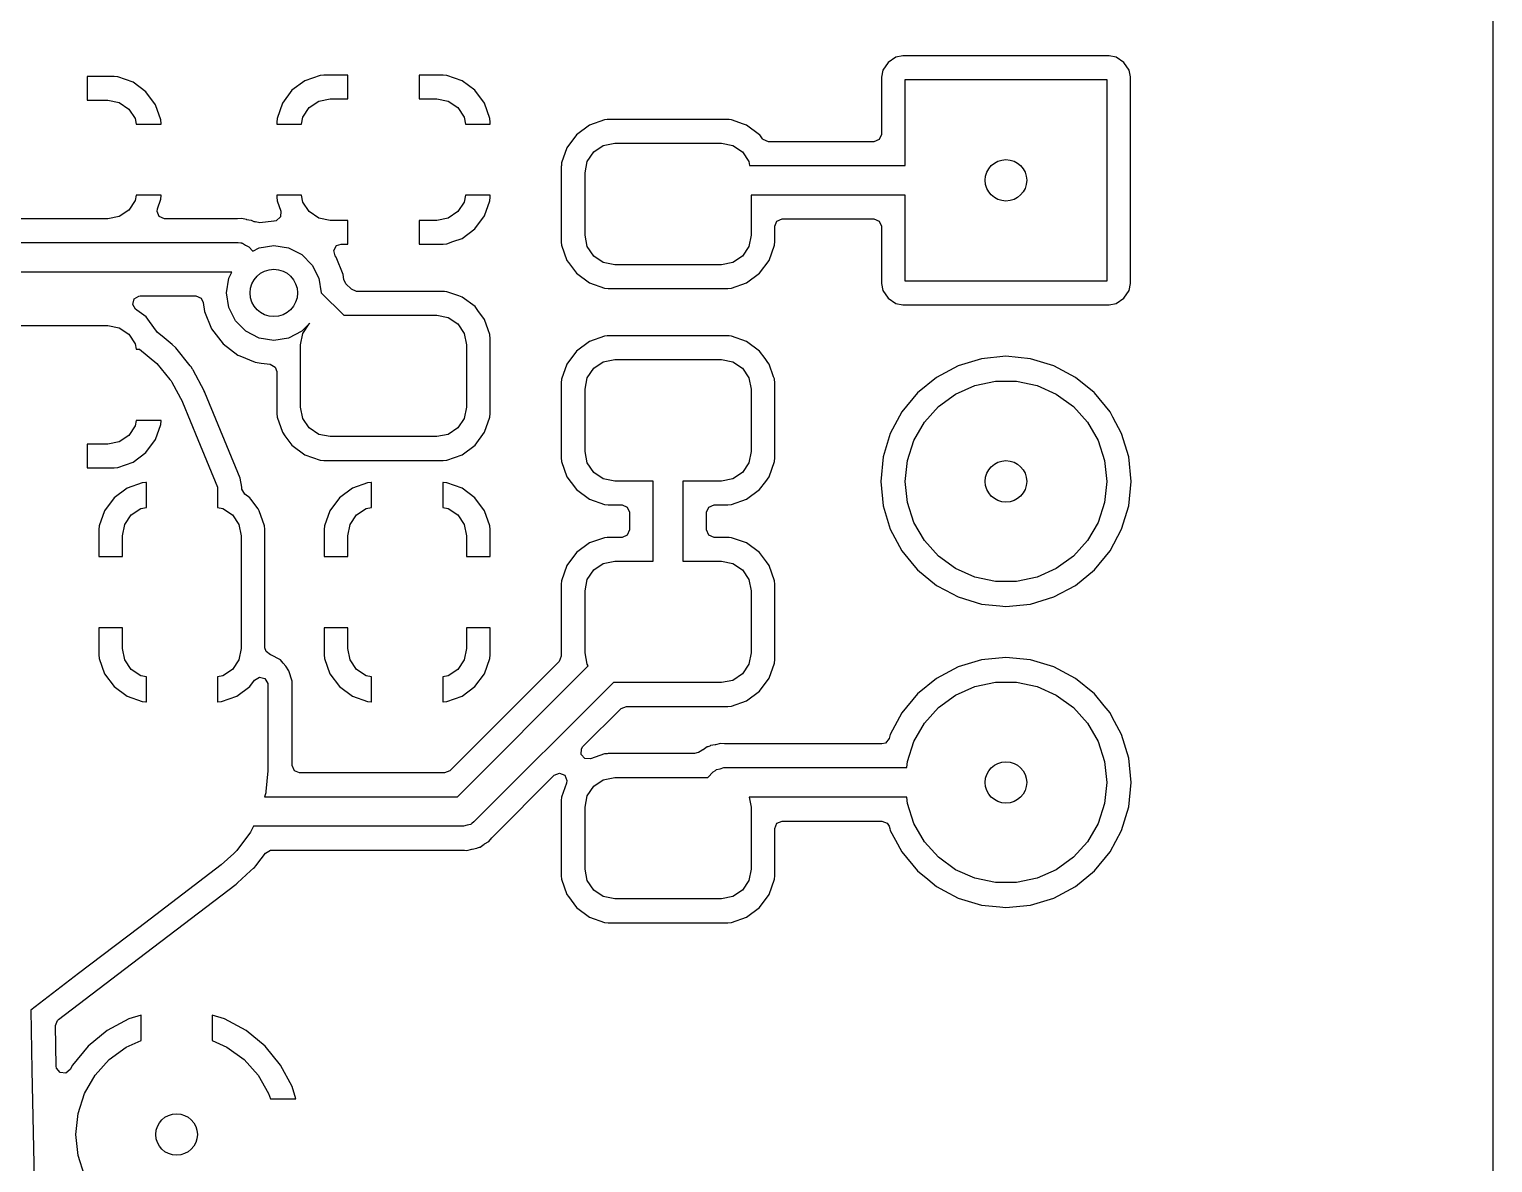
# Model space of a CAD drawing. Extents: x 0.23 to 1.37, y 0.23 to 1.37.
# Drawn here: x 0.8844 to 1.3703, y 0.6048 to 0.9813 of the extents above; entities that cross this region are included whole.
import ezdxf

# ---------------------------------------------------------------- set-up
doc = ezdxf.new("R2010")
doc.units = 0
doc.header["$MEASUREMENT"] = 0
doc.layers.add('BLACK', color=7, linetype='CONTINUOUS')

msp = doc.modelspace()

# ---------------------------------------------------------------- linework, layer by layer
at = {"layer": 'BLACK', "linetype": 'CONTINUOUS'}
for p, q in [((1.3703, 1.36783), (1.3703, 0.232165)), ((1.17212, 0.972003), (1.16951, 0.970258)), ((1.17442, 0.972461), (1.17212, 0.972003)), ((1.17212, 0.972003), (1.17212, 0.972003)), ((1.2429, 0.972461), (1.17442, 0.972461)), ((1.24521, 0.972003), (1.2429, 0.972461)), ((1.24782, 0.970258), (1.24521, 0.972003)), ((1.24521, 0.972003), (1.24521, 0.972003)), ((1.16776, 0.967647), (1.1673, 0.965344)), ((1.16951, 0.970258), (1.16776, 0.967647)), ((1.16776, 0.967647), (1.16776, 0.967647)), ((1.24956, 0.967647), (1.24782, 0.970258)), ((1.25, 0.965439), (1.24956, 0.967647)), ((1.24956, 0.967647), (1.24956, 0.967647)), ((0.912567, 0.965551), (0.903543, 0.965551)), ((0.903543, 0.965551), (0.903543, 0.957677)), ((0.913764, 0.965439), (0.912567, 0.965551)), ((0.918805, 0.963675), (0.913764, 0.965439)), ((0.913764, 0.965439), (0.913764, 0.965439)), ((0.923102, 0.960504), (0.918805, 0.963675)), ((0.97588, 0.964167), (0.971583, 0.960996)), ((0.980921, 0.965931), (0.97588, 0.964167)), ((0.97588, 0.964167), (0.97588, 0.964167)), ((0.982118, 0.966043), (0.980921, 0.965931)), ((0.990157, 0.966043), (0.982118, 0.966043)), ((0.990157, 0.958169), (0.990157, 0.966043)), ((1.02182, 0.966043), (1.01378, 0.966043)), ((1.01378, 0.966043), (1.01378, 0.958169)), ((1.02302, 0.965931), (1.02182, 0.966043)), ((1.02806, 0.964167), (1.02302, 0.965931)), ((1.02302, 0.965931), (1.02302, 0.965931)), ((1.03235, 0.960996), (1.02806, 0.964167)), ((1.1673, 0.965344), (1.1673, 0.946378)), ((1.1752, 0.936024), (1.1752, 0.964567)), ((1.1752, 0.964567), (1.24213, 0.964567)), ((1.24213, 0.964567), (1.24213, 0.897638)), ((1.25002, 0.965344), (1.25, 0.965439)), ((1.25002, 0.89686), (1.25002, 0.965344)), ((0.903543, 0.957677), (0.910433, 0.957677)), ((0.910433, 0.957677), (0.9142, 0.956928)), ((0.926273, 0.956207), (0.923102, 0.960504)), ((0.971583, 0.960996), (0.968412, 0.956699)), ((0.977292, 0.955286), (0.980485, 0.95742)), ((0.980485, 0.95742), (0.984252, 0.958169)), ((0.984252, 0.958169), (0.990157, 0.958169)), ((1.01378, 0.958169), (1.01969, 0.958169)), ((1.01969, 0.958169), (1.02345, 0.95742)), ((1.02345, 0.95742), (1.02664, 0.955286)), ((1.03553, 0.956699), (1.03235, 0.960996)), ((0.9142, 0.956928), (0.917393, 0.954794)), ((0.917393, 0.954794), (0.919526, 0.951601)), ((0.928037, 0.951166), (0.926273, 0.956207)), ((0.926273, 0.956207), (0.926273, 0.956207)), ((0.968412, 0.956699), (0.966648, 0.951658)), ((0.968412, 0.956699), (0.968412, 0.956699)), ((0.975159, 0.952093), (0.977292, 0.955286)), ((1.02664, 0.955286), (1.02878, 0.952093)), ((1.03729, 0.951658), (1.03553, 0.956699)), ((1.03553, 0.956699), (1.03553, 0.956699)), ((0.919526, 0.951601), (0.919884, 0.949803)), ((0.919884, 0.949803), (0.92815, 0.949803)), ((0.92815, 0.949969), (0.928037, 0.951166)), ((0.92815, 0.949803), (0.92815, 0.949969)), ((0.966648, 0.951658), (0.966535, 0.950461)), ((0.966535, 0.950461), (0.966535, 0.949803)), ((0.966535, 0.949803), (0.974703, 0.949803)), ((0.966648, 0.951658), (0.966648, 0.951658)), ((0.974703, 0.949803), (0.975159, 0.952093)), ((1.02878, 0.952093), (1.02923, 0.949803)), ((1.02923, 0.949803), (1.0374, 0.949803)), ((1.0374, 0.950461), (1.03729, 0.951658)), ((1.0374, 0.949803), (1.0374, 0.950461)), ((1.07036, 0.949421), (1.06606, 0.946246)), ((1.07541, 0.951187), (1.07036, 0.949421)), ((1.07036, 0.949421), (1.07036, 0.949421)), ((1.07623, 0.951264), (1.07541, 0.951187)), ((1.07541, 0.951187), (1.07541, 0.951187)), ((1.0766, 0.951299), (1.07623, 0.951264)), ((1.11631, 0.951299), (1.0766, 0.951299)), ((1.11672, 0.951261), (1.11631, 0.951299)), ((1.11751, 0.951187), (1.11672, 0.951261)), ((1.12146, 0.949803), (1.11751, 0.951187)), ((1.11751, 0.951187), (1.11751, 0.951187)), ((1.12255, 0.949421), (1.12146, 0.949803)), ((1.12686, 0.946246), (1.12255, 0.949421)), ((1.06606, 0.946246), (1.06288, 0.941944)), ((1.07497, 0.942656), (1.07874, 0.943406)), ((1.07874, 0.943406), (1.11417, 0.943406)), ((1.11417, 0.943406), (1.11794, 0.942656)), ((1.12689, 0.9462), (1.12686, 0.946246)), ((1.12784, 0.944917), (1.12689, 0.9462)), ((1.12808, 0.944638), (1.12784, 0.944917)), ((1.12982, 0.943917), (1.12808, 0.944638)), ((1.16484, 0.943917), (1.12982, 0.943917)), ((1.16658, 0.944638), (1.16484, 0.943917)), ((1.1673, 0.946378), (1.16658, 0.944638)), ((1.06288, 0.941944), (1.06112, 0.936898)), ((1.06288, 0.941944), (1.06288, 0.941944)), ((1.06965, 0.93733), (1.07178, 0.940523)), ((1.07178, 0.940523), (1.07497, 0.942656)), ((1.11794, 0.942656), (1.12113, 0.940523)), ((1.12113, 0.940523), (1.12327, 0.93733)), ((1.06103, 0.936008), (1.061, 0.935699)), ((1.061, 0.935699), (1.061, 0.910757)), ((1.06112, 0.936898), (1.06103, 0.936008)), ((1.06112, 0.936898), (1.06112, 0.936898)), ((1.0689, 0.933563), (1.06965, 0.93733)), ((1.0689, 0.912894), (1.0689, 0.933563)), ((1.12327, 0.93733), (1.12353, 0.936024)), ((1.12353, 0.936024), (1.1752, 0.936024)), ((0.919526, 0.924383), (0.917393, 0.92119)), ((0.919884, 0.926181), (0.919526, 0.924383)), ((0.92815, 0.926181), (0.919884, 0.926181)), ((0.926911, 0.9216), (0.928037, 0.924819)), ((0.928037, 0.924819), (0.92815, 0.926016)), ((0.928037, 0.924819), (0.928037, 0.924819)), ((0.92815, 0.926016), (0.92815, 0.926181)), ((0.974703, 0.926181), (0.966535, 0.926181)), ((0.966535, 0.926181), (0.966535, 0.925523)), ((0.966535, 0.925523), (0.966648, 0.924327)), ((0.966648, 0.924327), (0.967875, 0.92082)), ((0.975159, 0.923891), (0.974703, 0.926181)), ((0.977292, 0.920698), (0.975159, 0.923891)), ((1.02878, 0.923891), (1.02664, 0.920698)), ((1.02923, 0.926181), (1.02878, 0.923891)), ((1.0374, 0.926181), (1.02923, 0.926181)), ((1.03553, 0.919286), (1.03729, 0.924326)), ((1.03729, 0.924327), (1.0374, 0.925524)), ((1.03729, 0.924326), (1.03729, 0.924327)), ((1.0374, 0.925524), (1.0374, 0.926181)), ((1.1752, 0.926181), (1.12402, 0.926181)), ((1.12402, 0.926181), (1.12402, 0.912894)), ((1.1752, 0.897638), (1.1752, 0.926181)), ((0.9142, 0.919056), (0.910433, 0.918307)), ((0.917393, 0.92119), (0.9142, 0.919056)), ((0.926773, 0.920787), (0.926911, 0.9216)), ((0.927494, 0.919047), (0.926773, 0.920787)), ((0.929234, 0.918327), (0.927494, 0.919047)), ((0.954874, 0.918475), (0.953484, 0.918353)), ((0.956465, 0.918049), (0.954874, 0.918475)), ((0.967769, 0.91894), (0.966365, 0.917685)), ((0.967875, 0.92082), (0.967769, 0.91894)), ((0.980485, 0.918564), (0.977292, 0.920698)), ((0.984252, 0.917815), (0.980485, 0.918564)), ((1.02345, 0.918564), (1.01969, 0.917815)), ((1.02664, 0.920698), (1.02345, 0.918564)), ((1.03235, 0.914989), (1.03553, 0.919286)), ((1.03553, 0.919286), (1.03553, 0.919286)), ((0.910433, 0.918307), (0.873031, 0.918307)), ((0.953127, 0.918327), (0.929234, 0.918327)), ((0.953234, 0.918331), (0.953127, 0.918327)), ((0.953484, 0.918353), (0.953234, 0.918331)), ((0.956569, 0.918026), (0.956465, 0.918049)), ((0.957262, 0.917904), (0.956569, 0.918026)), ((0.958191, 0.91774), (0.957262, 0.917904)), ((0.958406, 0.917615), (0.958191, 0.91774)), ((0.958191, 0.91774), (0.958191, 0.91774)), ((0.958999, 0.91737), (0.958406, 0.917615)), ((0.959239, 0.917305), (0.958999, 0.91737)), ((0.959435, 0.917214), (0.959239, 0.917305)), ((0.959467, 0.917284), (0.959435, 0.917214)), ((0.960897, 0.916934), (0.959467, 0.917284)), ((0.965551, 0.917547), (0.960897, 0.916934)), ((0.965552, 0.917547), (0.965551, 0.917547)), ((0.965556, 0.917547), (0.965552, 0.917547)), ((0.965711, 0.917568), (0.965556, 0.917547)), ((0.966365, 0.917685), (0.96571, 0.917573)), ((0.96571, 0.917573), (0.965711, 0.917568)), ((0.990157, 0.917815), (0.984252, 0.917815)), ((0.990157, 0.909941), (0.990157, 0.917815)), ((1.01969, 0.917815), (1.01378, 0.917815)), ((1.01378, 0.917815), (1.01378, 0.909941)), ((1.02806, 0.911817), (1.03235, 0.914989)), ((1.13191, 0.915827), (1.13263, 0.917567)), ((1.13191, 0.910757), (1.13191, 0.915827)), ((1.13263, 0.917567), (1.13437, 0.918287)), ((1.13437, 0.918287), (1.16484, 0.918287)), ((1.16484, 0.918287), (1.16658, 0.917567)), ((1.16658, 0.917567), (1.1673, 0.915827)), ((1.1673, 0.915827), (1.1673, 0.89686)), ((0.856369, 0.910433), (0.95374, 0.910433)), ((0.95374, 0.910433), (0.95461, 0.910308)), ((0.95461, 0.910308), (0.954786, 0.910321)), ((0.954786, 0.910321), (0.954881, 0.910269)), ((0.954881, 0.910269), (0.955127, 0.910234)), ((0.955127, 0.910234), (0.956151, 0.909575)), ((0.956151, 0.909575), (0.95722, 0.908992)), ((0.95722, 0.908992), (0.958597, 0.907614)), ((0.960685, 0.908678), (0.965551, 0.909449)), ((0.965551, 0.909449), (0.970418, 0.908678)), ((0.985439, 0.907801), (0.986381, 0.909432)), ((0.986381, 0.909432), (0.987879, 0.909941)), ((0.987879, 0.909941), (0.990157, 0.909941)), ((1.01378, 0.909941), (1.02182, 0.909941)), ((1.02182, 0.909941), (1.02302, 0.910053)), ((1.02302, 0.910053), (1.02503, 0.910757)), ((1.02503, 0.910757), (1.02806, 0.911817)), ((1.02806, 0.911817), (1.02806, 0.911817)), ((1.061, 0.910757), (1.06102, 0.910559)), ((1.06102, 0.910559), (1.06112, 0.909559)), ((1.06112, 0.909559), (1.06112, 0.909559)), ((1.06112, 0.909559), (1.06288, 0.904513)), ((1.06965, 0.909127), (1.0689, 0.912894)), ((1.07178, 0.905934), (1.06965, 0.909127)), ((1.12327, 0.909127), (1.12113, 0.905934)), ((1.12402, 0.912894), (1.12327, 0.909127)), ((1.13003, 0.904513), (1.1318, 0.909559)), ((1.1318, 0.909559), (1.13191, 0.910757)), ((0.958597, 0.907614), (0.960685, 0.908678)), ((0.970418, 0.908678), (0.974808, 0.906441)), ((0.974808, 0.906441), (0.978292, 0.902957)), ((0.985927, 0.905982), (0.985439, 0.907801)), ((0.986202, 0.905624), (0.985927, 0.905982)), ((0.988584, 0.899873), (0.986202, 0.905624)), ((1.06288, 0.904513), (1.06288, 0.904512)), ((1.06288, 0.904512), (1.06339, 0.903827)), ((1.07497, 0.9038), (1.07178, 0.905934)), ((1.12113, 0.905934), (1.11794, 0.9038)), ((1.12686, 0.900211), (1.13003, 0.904513)), ((0.951605, 0.900591), (0.854331, 0.900591)), ((0.950574, 0.898567), (0.951605, 0.900591)), ((0.978292, 0.902957), (0.980528, 0.898567)), ((0.988584, 0.899872), (0.988584, 0.899873)), ((0.988813, 0.89814), (0.988584, 0.899872)), ((0.988584, 0.899872), (0.988584, 0.899872)), ((1.06339, 0.903827), (1.06606, 0.900211)), ((1.06606, 0.900211), (1.07036, 0.897036)), ((1.07874, 0.903051), (1.07497, 0.9038)), ((1.11417, 0.903051), (1.07874, 0.903051)), ((1.11794, 0.9038), (1.11417, 0.903051)), ((1.12255, 0.897036), (1.12686, 0.900211)), ((0.949803, 0.893701), (0.950574, 0.898567)), ((0.980528, 0.898567), (0.981286, 0.893784)), ((0.989512, 0.896721), (0.988813, 0.89814)), ((0.9913, 0.894933), (0.989512, 0.896721)), ((0.99304, 0.894213), (0.9913, 0.894933)), ((1.02182, 0.894213), (0.99304, 0.894213)), ((1.02223, 0.894174), (1.02182, 0.894213)), ((1.02182, 0.894213), (1.02182, 0.894213)), ((1.02302, 0.8941), (1.02223, 0.894174)), ((1.07036, 0.897036), (1.07541, 0.89527)), ((1.07541, 0.89527), (1.0766, 0.895157)), ((1.0766, 0.895157), (1.0766, 0.895157)), ((1.0766, 0.895157), (1.11631, 0.895157)), ((1.11631, 0.895157), (1.11751, 0.89527)), ((1.11631, 0.895157), (1.11631, 0.895157)), ((1.11751, 0.89527), (1.12255, 0.897036)), ((1.1673, 0.89686), (1.16776, 0.894558)), ((1.16776, 0.894558), (1.16776, 0.894558)), ((1.16776, 0.894558), (1.16951, 0.891947)), ((1.24213, 0.897638), (1.1752, 0.897638)), ((1.24782, 0.891947), (1.24956, 0.894558)), ((1.24956, 0.894558), (1.25002, 0.89686)), ((0.9187, 0.889869), (0.919153, 0.891697)), ((0.919672, 0.888256), (0.9187, 0.889869)), ((0.919153, 0.891697), (0.920766, 0.892669)), ((0.920766, 0.892669), (0.921133, 0.892697)), ((0.921133, 0.892697), (0.93968, 0.892697)), ((0.93968, 0.892697), (0.94142, 0.891976)), ((0.94142, 0.891976), (0.942119, 0.890557)), ((0.942119, 0.890557), (0.942518, 0.887529)), ((0.950574, 0.888834), (0.949803, 0.893701)), ((0.981286, 0.893784), (0.988751, 0.886319)), ((1.02703, 0.892697), (1.02302, 0.8941)), ((1.02302, 0.8941), (1.02302, 0.8941)), ((1.02807, 0.892334), (1.02703, 0.892697)), ((1.03237, 0.889159), (1.02807, 0.892334)), ((1.16951, 0.891947), (1.17212, 0.890202)), ((1.17212, 0.890202), (1.17212, 0.890202)), ((1.17212, 0.890202), (1.17442, 0.889744)), ((1.17442, 0.889744), (1.2429, 0.889744)), ((1.2429, 0.889744), (1.24521, 0.890202)), ((1.24521, 0.890202), (1.24782, 0.891947)), ((0.920093, 0.887946), (0.919672, 0.888256)), ((0.923116, 0.885715), (0.920093, 0.887946)), ((0.926291, 0.881413), (0.923116, 0.885715)), ((0.942518, 0.887529), (0.942518, 0.887529)), ((0.942518, 0.887529), (0.9449, 0.881778)), ((0.952811, 0.884444), (0.950574, 0.888834)), ((0.956295, 0.88096), (0.952811, 0.884444)), ((0.988751, 0.886319), (1.01969, 0.886319)), ((1.01969, 0.886319), (1.02345, 0.88557)), ((1.02345, 0.88557), (1.02664, 0.883436)), ((1.03357, 0.887529), (1.03237, 0.889159)), ((1.03532, 0.885156), (1.03357, 0.887529)), ((1.03554, 0.884858), (1.03532, 0.885156)), ((1.03675, 0.881413), (1.03554, 0.884858)), ((0.873031, 0.882874), (0.910433, 0.882874)), ((0.910433, 0.882874), (0.9142, 0.882125)), ((0.9142, 0.882125), (0.917393, 0.879991)), ((0.917393, 0.879991), (0.919526, 0.876798)), ((0.926291, 0.881412), (0.926291, 0.881413)), ((0.926291, 0.881413), (0.926291, 0.881413)), ((0.926337, 0.881325), (0.926291, 0.881412)), ((0.926948, 0.880576), (0.926337, 0.881325)), ((0.928453, 0.879336), (0.926948, 0.880576)), ((0.9449, 0.881778), (0.9449, 0.881778)), ((0.9449, 0.881778), (0.94869, 0.876839)), ((0.960685, 0.878724), (0.956295, 0.88096)), ((0.974808, 0.88096), (0.970418, 0.878724)), ((0.974409, 0.876476), (0.975159, 0.880243)), ((0.977499, 0.883652), (0.974808, 0.88096)), ((0.975159, 0.880243), (0.977292, 0.883436)), ((0.977292, 0.883436), (0.977545, 0.883605)), ((0.977545, 0.883605), (0.977499, 0.883652)), ((1.02664, 0.883436), (1.02878, 0.880243)), ((1.02878, 0.880243), (1.02953, 0.876476)), ((1.03727, 0.879924), (1.03675, 0.881413)), ((1.03731, 0.879811), (1.03727, 0.879924)), ((1.03742, 0.878613), (1.03731, 0.879811)), ((0.919526, 0.876798), (0.919884, 0.875)), ((0.919884, 0.875), (0.920992, 0.875)), ((0.920992, 0.875), (0.926698, 0.8703)), ((0.931842, 0.876545), (0.928453, 0.879336)), ((0.932964, 0.875418), (0.931842, 0.876545)), ((0.937832, 0.869458), (0.932964, 0.875418)), ((0.94869, 0.876839), (0.953628, 0.87305)), ((0.965551, 0.877953), (0.960685, 0.878724)), ((0.970418, 0.878724), (0.965551, 0.877953)), ((0.974409, 0.855807), (0.974409, 0.876476)), ((1.02953, 0.876476), (1.02953, 0.855807)), ((1.03742, 0.853671), (1.03742, 0.878613)), ((1.07036, 0.877571), (1.06606, 0.874396)), ((1.07541, 0.879336), (1.07036, 0.877571)), ((1.07036, 0.877571), (1.07036, 0.877571)), ((1.07623, 0.879413), (1.07541, 0.879336)), ((1.07541, 0.879336), (1.07541, 0.879336)), ((1.0766, 0.879449), (1.07623, 0.879413)), ((1.11631, 0.879449), (1.0766, 0.879449)), ((1.11672, 0.87941), (1.11631, 0.879449)), ((1.11751, 0.879336), (1.11672, 0.87941)), ((1.12255, 0.877571), (1.11751, 0.879336)), ((1.11751, 0.879336), (1.11751, 0.879336)), ((1.12686, 0.874396), (1.12255, 0.877571)), ((1.12255, 0.877571), (1.12255, 0.877571)), ((0.926698, 0.8703), (0.931066, 0.864952)), ((0.953628, 0.87305), (0.953628, 0.87305)), ((0.953628, 0.87305), (0.954224, 0.872803)), ((0.954224, 0.872803), (0.959379, 0.870668)), ((0.959379, 0.870668), (0.95938, 0.870668)), ((0.95938, 0.870668), (0.95938, 0.870668)), ((0.95938, 0.870668), (0.961403, 0.870401)), ((0.961403, 0.870401), (0.964376, 0.87001)), ((0.964376, 0.87001), (0.966007, 0.869068)), ((1.06288, 0.870094), (1.06112, 0.865047)), ((1.06606, 0.874396), (1.06288, 0.870094)), ((1.06288, 0.870094), (1.06288, 0.870094)), ((1.07178, 0.868672), (1.07497, 0.870806)), ((1.07497, 0.870806), (1.07874, 0.871555)), ((1.07874, 0.871555), (1.11417, 0.871555)), ((1.11417, 0.871555), (1.11794, 0.870806)), ((1.11794, 0.870806), (1.12113, 0.868672)), ((1.12872, 0.871869), (1.12686, 0.874396)), ((1.12964, 0.870626), (1.12872, 0.871869)), ((1.13003, 0.870094), (1.12964, 0.870626)), ((1.13153, 0.865801), (1.13003, 0.870094)), ((1.20055, 0.871862), (1.19276, 0.869497)), ((1.20866, 0.872661), (1.20055, 0.871862)), ((1.20055, 0.871862), (1.20055, 0.871862)), ((1.21677, 0.871862), (1.20866, 0.872661)), ((1.22456, 0.869497), (1.21677, 0.871862)), ((1.21677, 0.871862), (1.21677, 0.871862)), ((0.938068, 0.869138), (0.937832, 0.869458)), ((0.938556, 0.868403), (0.938068, 0.869138)), ((0.938644, 0.868255), (0.938556, 0.868403)), ((0.93876, 0.86806), (0.938644, 0.868255)), ((0.942386, 0.86123), (0.93876, 0.86806)), ((0.93876, 0.86806), (0.93876, 0.86806)), ((0.966007, 0.869068), (0.966516, 0.86757)), ((0.966516, 0.86757), (0.966516, 0.853671)), ((1.06112, 0.865047), (1.061, 0.863849)), ((1.06112, 0.865047), (1.06112, 0.865047)), ((1.0689, 0.861713), (1.06965, 0.865479)), ((1.06965, 0.865479), (1.07178, 0.868672)), ((1.12113, 0.868672), (1.12327, 0.865479)), ((1.12327, 0.865479), (1.12402, 0.861713)), ((1.13176, 0.865154), (1.13153, 0.865801)), ((1.1318, 0.865047), (1.13176, 0.865154)), ((1.13191, 0.863849), (1.1318, 0.865047)), ((1.18557, 0.865657), (1.17928, 0.860489)), ((1.19276, 0.869497), (1.18557, 0.865657)), ((1.18557, 0.865657), (1.18557, 0.865657)), ((1.19276, 0.869497), (1.19276, 0.869497)), ((1.22457, 0.869497), (1.22456, 0.869497)), ((1.23175, 0.865657), (1.22457, 0.869497)), ((1.23794, 0.86058), (1.23175, 0.865657)), ((1.23175, 0.865657), (1.23175, 0.865657)), ((1.23175, 0.865657), (1.23175, 0.865657)), ((1.23175, 0.865657), (1.23175, 0.865657)), ((1.23175, 0.865657), (1.23175, 0.865657)), ((0.931066, 0.864952), (0.931439, 0.864495)), ((0.931439, 0.864495), (0.931707, 0.864092)), ((0.931707, 0.864092), (0.935193, 0.857525)), ((0.942475, 0.861052), (0.942386, 0.86123)), ((0.942611, 0.860762), (0.942475, 0.861052)), ((0.942691, 0.86058), (0.942611, 0.860762)), ((0.954335, 0.832217), (0.942691, 0.86058)), ((1.061, 0.863849), (1.061, 0.838907)), ((1.0689, 0.841043), (1.0689, 0.861713)), ((1.12402, 0.861713), (1.12402, 0.841043)), ((1.13191, 0.838907), (1.13191, 0.863849)), ((1.17928, 0.860489), (1.17411, 0.854191)), ((1.17928, 0.860489), (1.17928, 0.860489)), ((1.19193, 0.860084), (1.19832, 0.862929)), ((1.19832, 0.862929), (1.20516, 0.864384)), ((1.20516, 0.864384), (1.21216, 0.864384)), ((1.21216, 0.864384), (1.219, 0.862929)), ((1.219, 0.862929), (1.22539, 0.860084)), ((1.23805, 0.860489), (1.23794, 0.86058)), ((1.24322, 0.854191), (1.23805, 0.860489)), ((0.935193, 0.857525), (0.935244, 0.857415)), ((0.935244, 0.857415), (0.940352, 0.844975)), ((0.975159, 0.852041), (0.974409, 0.855807)), ((1.02953, 0.855807), (1.02878, 0.852041)), ((1.18159, 0.850772), (1.18627, 0.855971)), ((1.18627, 0.855971), (1.19193, 0.860084)), ((1.22539, 0.860084), (1.23105, 0.855971)), ((1.23105, 0.855971), (1.23573, 0.850772)), ((0.919884, 0.851378), (0.919526, 0.84958)), ((0.92815, 0.851378), (0.919884, 0.851378)), ((0.928037, 0.850016), (0.92815, 0.851213)), ((0.92815, 0.851213), (0.92815, 0.851378)), ((0.966516, 0.853671), (0.966628, 0.852473)), ((0.966628, 0.852473), (0.966628, 0.852472)), ((0.966628, 0.852472), (0.968394, 0.847426)), ((0.977292, 0.848847), (0.975159, 0.852041)), ((1.02878, 0.852041), (1.02664, 0.848847)), ((1.03554, 0.847426), (1.03731, 0.852472)), ((1.03731, 0.852472), (1.03742, 0.853671)), ((1.17411, 0.854191), (1.17027, 0.847006)), ((1.17411, 0.854191), (1.17411, 0.854191)), ((1.17809, 0.844714), (1.18159, 0.850772)), ((1.23573, 0.850772), (1.23923, 0.844714)), ((1.24413, 0.852472), (1.24322, 0.854191)), ((1.24322, 0.854191), (1.24322, 0.854191)), ((1.24322, 0.854191), (1.24322, 0.854191)), ((1.24706, 0.847006), (1.24413, 0.852472)), ((0.917393, 0.846387), (0.9142, 0.844253)), ((0.919526, 0.84958), (0.917393, 0.846387)), ((0.926273, 0.844975), (0.928037, 0.850015)), ((0.928037, 0.850015), (0.928037, 0.850016)), ((0.968394, 0.847426), (0.968394, 0.847426)), ((0.968394, 0.847426), (0.969253, 0.846262)), ((0.969253, 0.846262), (0.971569, 0.843124)), ((0.980485, 0.846714), (0.977292, 0.848847)), ((0.984252, 0.845965), (0.980485, 0.846714)), ((1.01969, 0.845965), (0.984252, 0.845965)), ((1.02345, 0.846714), (1.01969, 0.845965)), ((1.02664, 0.848847), (1.02345, 0.846714)), ((1.03237, 0.843124), (1.03554, 0.847426)), ((1.17027, 0.847006), (1.1679, 0.83921)), ((1.17027, 0.847006), (1.17027, 0.847006)), ((1.24942, 0.83921), (1.24706, 0.847006)), ((0.910433, 0.843504), (0.903543, 0.843504)), ((0.903543, 0.843504), (0.903543, 0.83563)), ((0.9142, 0.844253), (0.910433, 0.843504)), ((0.923102, 0.840678), (0.926273, 0.844975)), ((0.926273, 0.844975), (0.926273, 0.844975)), ((0.940352, 0.844975), (0.94685, 0.829144)), ((0.971569, 0.843124), (0.975871, 0.839949)), ((1.02807, 0.839949), (1.03237, 0.843124)), ((1.06965, 0.837277), (1.0689, 0.841043)), ((1.12402, 0.841043), (1.12327, 0.837277)), ((1.17593, 0.83806), (1.17809, 0.844714)), ((1.23923, 0.844714), (1.24139, 0.83806)), ((0.913764, 0.835742), (0.918805, 0.837506)), ((0.918805, 0.837506), (0.923102, 0.840678)), ((0.918805, 0.837506), (0.918805, 0.837506)), ((0.975871, 0.839949), (0.980917, 0.838183)), ((0.980917, 0.838183), (0.982116, 0.838071)), ((0.982116, 0.838071), (0.982116, 0.838071)), ((0.982116, 0.838071), (1.02182, 0.838071)), ((1.02182, 0.838071), (1.02302, 0.838183)), ((1.02182, 0.838071), (1.02182, 0.838071)), ((1.02302, 0.838183), (1.02807, 0.839949)), ((1.061, 0.838907), (1.06112, 0.837709)), ((1.06112, 0.837709), (1.06112, 0.837709)), ((1.06112, 0.837709), (1.06288, 0.832662)), ((1.07178, 0.834084), (1.06965, 0.837277)), ((1.12327, 0.837277), (1.12113, 0.834084)), ((1.13003, 0.832662), (1.1318, 0.837709)), ((1.1318, 0.837709), (1.13191, 0.838907)), ((1.1679, 0.83921), (1.1671, 0.831102)), ((1.1679, 0.83921), (1.1679, 0.83921)), ((1.1752, 0.831102), (1.17593, 0.83806)), ((1.24139, 0.83806), (1.24213, 0.831102)), ((1.25022, 0.831102), (1.24942, 0.83921)), ((0.903543, 0.83563), (0.912567, 0.83563)), ((0.912567, 0.83563), (0.913764, 0.835742)), ((0.954335, 0.832216), (0.954335, 0.832217)), ((0.954941, 0.829144), (0.954335, 0.832216)), ((1.06288, 0.832662), (1.06288, 0.832662)), ((1.06288, 0.832662), (1.06432, 0.830709)), ((1.07497, 0.83195), (1.07178, 0.834084)), ((1.07874, 0.831201), (1.07497, 0.83195)), ((1.09154, 0.831201), (1.07874, 0.831201)), ((1.09154, 0.804626), (1.09154, 0.831201)), ((1.11417, 0.831201), (1.10138, 0.831201)), ((1.10138, 0.831201), (1.10138, 0.804626)), ((1.11794, 0.83195), (1.11417, 0.831201)), ((1.12113, 0.834084), (1.11794, 0.83195)), ((1.12686, 0.82836), (1.12888, 0.831102)), ((1.12888, 0.831102), (1.13003, 0.832662)), ((1.1671, 0.831102), (1.1671, 0.831102)), ((1.1671, 0.831102), (1.1679, 0.822995)), ((1.17593, 0.824145), (1.1752, 0.831102)), ((1.24213, 0.831102), (1.24139, 0.824145)), ((1.24942, 0.822995), (1.25022, 0.831102)), ((0.916825, 0.828833), (0.912528, 0.825661)), ((0.921866, 0.830596), (0.916825, 0.828833)), ((0.916825, 0.828833), (0.916825, 0.828833)), ((0.923063, 0.830709), (0.921866, 0.830596)), ((0.923228, 0.830709), (0.923063, 0.830709)), ((0.923063, 0.830709), (0.923063, 0.830709)), ((0.923228, 0.822443), (0.923228, 0.830709)), ((0.923228, 0.830709), (0.923228, 0.830709)), ((0.94685, 0.829144), (0.94685, 0.822443)), ((0.954941, 0.828854), (0.954941, 0.829144)), ((0.954968, 0.828487), (0.954941, 0.828854)), ((0.95594, 0.826874), (0.954968, 0.828487)), ((0.957565, 0.825675), (0.95594, 0.826874)), ((0.991628, 0.828833), (0.987331, 0.825661)), ((0.996669, 0.830596), (0.991628, 0.828833)), ((0.991628, 0.828833), (0.991628, 0.828833)), ((0.997866, 0.830709), (0.996669, 0.830596)), ((0.998031, 0.830709), (0.997866, 0.830709)), ((0.997866, 0.830709), (0.997866, 0.830709)), ((0.998031, 0.822443), (0.998031, 0.830709)), ((0.998031, 0.830709), (0.998031, 0.830709)), ((1.02182, 0.830709), (1.02165, 0.830709)), ((1.02165, 0.830709), (1.02165, 0.822443)), ((1.02302, 0.830596), (1.02182, 0.830709)), ((1.02806, 0.828833), (1.02302, 0.830596)), ((1.02302, 0.830596), (1.02302, 0.830596)), ((1.03235, 0.825661), (1.02806, 0.828833)), ((1.06432, 0.830709), (1.06606, 0.82836)), ((1.06606, 0.82836), (1.07036, 0.825185)), ((1.12255, 0.825185), (1.12686, 0.82836)), ((0.909356, 0.821364), (0.907593, 0.816323)), ((0.912528, 0.825661), (0.909356, 0.821364)), ((0.909356, 0.821364), (0.909356, 0.821364)), ((0.918237, 0.819952), (0.92143, 0.822085)), ((0.92143, 0.822085), (0.923228, 0.822443)), ((0.94685, 0.822443), (0.948648, 0.822085)), ((0.948648, 0.822085), (0.951842, 0.819952)), ((0.957926, 0.825185), (0.957565, 0.825675)), ((0.957565, 0.825675), (0.957565, 0.825675)), ((0.960315, 0.821949), (0.957926, 0.825185)), ((0.96074, 0.821373), (0.960315, 0.821949)), ((0.962506, 0.816327), (0.96074, 0.821373)), ((0.98416, 0.821364), (0.982396, 0.816323)), ((0.987331, 0.825661), (0.98416, 0.821364)), ((0.98416, 0.821364), (0.98416, 0.821364)), ((0.99304, 0.819952), (0.996233, 0.822085)), ((0.996233, 0.822085), (0.998031, 0.822443)), ((1.02165, 0.822443), (1.02345, 0.822085)), ((1.02345, 0.822085), (1.02664, 0.819952)), ((1.03553, 0.821364), (1.03235, 0.825661)), ((1.03729, 0.816323), (1.03553, 0.821364)), ((1.03553, 0.821364), (1.03553, 0.821364)), ((1.07036, 0.825185), (1.07541, 0.823419)), ((1.07541, 0.823419), (1.0766, 0.823307)), ((1.0766, 0.823307), (1.08118, 0.823307)), ((1.08118, 0.823307), (1.08292, 0.822586)), ((1.08292, 0.822586), (1.08364, 0.820846)), ((1.10927, 0.820846), (1.10999, 0.822586)), ((1.10999, 0.822586), (1.11173, 0.823307)), ((1.11173, 0.823307), (1.11631, 0.823307)), ((1.11631, 0.823307), (1.11751, 0.823419)), ((1.11631, 0.823307), (1.11631, 0.823307)), ((1.11751, 0.823419), (1.12255, 0.825185)), ((1.1679, 0.822995), (1.1679, 0.822995)), ((1.1679, 0.822995), (1.17027, 0.815199)), ((1.17809, 0.817491), (1.17593, 0.824145)), ((1.24139, 0.824145), (1.23923, 0.817491)), ((1.24706, 0.815199), (1.24942, 0.822995)), ((0.915354, 0.812992), (0.916104, 0.816759)), ((0.916104, 0.816759), (0.918237, 0.819952)), ((0.951842, 0.819952), (0.953975, 0.816759)), ((0.953975, 0.816759), (0.954724, 0.812992)), ((0.990157, 0.812992), (0.990907, 0.816759)), ((0.990907, 0.816759), (0.99304, 0.819952)), ((1.02664, 0.819952), (1.02878, 0.816759)), ((1.02878, 0.816759), (1.02953, 0.812992)), ((1.08364, 0.820846), (1.08364, 0.81498)), ((1.10927, 0.81498), (1.10927, 0.820846)), ((1.18159, 0.811432), (1.17809, 0.817491)), ((1.23923, 0.817491), (1.23573, 0.811432)), ((0.907593, 0.816323), (0.90748, 0.815126)), ((0.90748, 0.815126), (0.90748, 0.806102)), ((0.907593, 0.816323), (0.907593, 0.816323)), ((0.915354, 0.806102), (0.915354, 0.812992)), ((0.954724, 0.812992), (0.954724, 0.775591)), ((0.962611, 0.815199), (0.962506, 0.816327)), ((0.962618, 0.815128), (0.962611, 0.815199)), ((0.962618, 0.806102), (0.962618, 0.815128)), ((0.982396, 0.816323), (0.982283, 0.815126)), ((0.982283, 0.815126), (0.982283, 0.806102)), ((0.982396, 0.816323), (0.982396, 0.816323)), ((0.990157, 0.806102), (0.990157, 0.812992)), ((1.02953, 0.812992), (1.02953, 0.806102)), ((1.0374, 0.815126), (1.03729, 0.816323)), ((1.0374, 0.806102), (1.0374, 0.815126)), ((1.07541, 0.812407), (1.07036, 0.810641)), ((1.07623, 0.812484), (1.07541, 0.812407)), ((1.07541, 0.812407), (1.07541, 0.812407)), ((1.0766, 0.81252), (1.07623, 0.812484)), ((1.08118, 0.81252), (1.0766, 0.81252)), ((1.08292, 0.81324), (1.08118, 0.81252)), ((1.08364, 0.81498), (1.08292, 0.81324)), ((1.10999, 0.81324), (1.10927, 0.81498)), ((1.11173, 0.81252), (1.10999, 0.81324)), ((1.11631, 0.81252), (1.11173, 0.81252)), ((1.11672, 0.812481), (1.11631, 0.81252)), ((1.11631, 0.81252), (1.11631, 0.81252)), ((1.11751, 0.812407), (1.11672, 0.812481)), ((1.12255, 0.810641), (1.11751, 0.812407)), ((1.11751, 0.812407), (1.11751, 0.812407)), ((1.17027, 0.815199), (1.17027, 0.815199)), ((1.17027, 0.815199), (1.17411, 0.808014)), ((1.24322, 0.808014), (1.24706, 0.815199)), ((1.06606, 0.807467), (1.06288, 0.803165)), ((1.07036, 0.810641), (1.06606, 0.807467)), ((1.07036, 0.810641), (1.07036, 0.810641)), ((1.12686, 0.807467), (1.12255, 0.810641)), ((1.12255, 0.810641), (1.12255, 0.810641)), ((1.12849, 0.805256), (1.12686, 0.807467)), ((1.17411, 0.808014), (1.17411, 0.808014)), ((1.17411, 0.808014), (1.17809, 0.803165)), ((1.18627, 0.806233), (1.18159, 0.811432)), ((1.23573, 0.811432), (1.23105, 0.806233)), ((1.23805, 0.801716), (1.24322, 0.808014)), ((0.90748, 0.806102), (0.915354, 0.806102)), ((0.962618, 0.78248), (0.962618, 0.806102)), ((0.982283, 0.806102), (0.990157, 0.806102)), ((1.02953, 0.806102), (1.0374, 0.806102)), ((1.06288, 0.803165), (1.06112, 0.798118)), ((1.06288, 0.803165), (1.06288, 0.803165)), ((1.07178, 0.801743), (1.07497, 0.803877)), ((1.07497, 0.803877), (1.07874, 0.804626)), ((1.07874, 0.804626), (1.09154, 0.804626)), ((1.10138, 0.804626), (1.11417, 0.804626)), ((1.11417, 0.804626), (1.11794, 0.803877)), ((1.11794, 0.803877), (1.12113, 0.801743)), ((1.12911, 0.804411), (1.12849, 0.805256)), ((1.13003, 0.803165), (1.12911, 0.804411)), ((1.1318, 0.798118), (1.13003, 0.803165)), ((1.17809, 0.803165), (1.17928, 0.801716)), ((1.19193, 0.802121), (1.18627, 0.806233)), ((1.19832, 0.799276), (1.19193, 0.802121)), ((1.22539, 0.802121), (1.219, 0.799276)), ((1.23105, 0.806233), (1.22539, 0.802121)), ((1.06112, 0.798118), (1.061, 0.79692)), ((1.06112, 0.798118), (1.06112, 0.798118)), ((1.0689, 0.794783), (1.06965, 0.79855)), ((1.06965, 0.79855), (1.07178, 0.801743)), ((1.12113, 0.801743), (1.12327, 0.79855)), ((1.12327, 0.79855), (1.12402, 0.794783)), ((1.13191, 0.79692), (1.1318, 0.798118)), ((1.17928, 0.801716), (1.18557, 0.796548)), ((1.20516, 0.797821), (1.19832, 0.799276)), ((1.21216, 0.797821), (1.20516, 0.797821)), ((1.219, 0.799276), (1.21216, 0.797821)), ((1.23175, 0.796548), (1.23805, 0.801716)), ((1.061, 0.79692), (1.061, 0.77306)), ((1.0689, 0.774114), (1.0689, 0.794783)), ((1.12402, 0.794783), (1.12402, 0.774114)), ((1.13191, 0.771978), (1.13191, 0.79692)), ((1.18557, 0.796548), (1.18557, 0.796548)), ((1.18557, 0.796548), (1.18557, 0.796548)), ((1.18557, 0.796548), (1.18854, 0.794962)), ((1.18854, 0.794962), (1.19276, 0.792707)), ((1.19276, 0.792707), (1.20055, 0.790343)), ((1.21677, 0.790343), (1.22457, 0.792707)), ((1.22457, 0.792707), (1.23175, 0.796548)), ((1.20055, 0.790343), (1.20663, 0.789744)), ((1.20663, 0.789744), (1.20866, 0.789544)), ((1.20866, 0.789544), (1.21677, 0.790343)), ((1.20866, 0.789544), (1.20866, 0.789544)), ((1.20866, 0.789544), (1.20866, 0.789544)), ((0.915354, 0.78248), (0.90748, 0.78248)), ((0.90748, 0.78248), (0.90748, 0.773456)), ((0.915354, 0.775591), (0.915354, 0.78248)), ((0.962618, 0.775848), (0.962618, 0.78248)), ((0.990157, 0.78248), (0.982284, 0.78248)), ((0.982284, 0.78248), (0.982284, 0.773456)), ((0.990157, 0.775591), (0.990157, 0.78248)), ((1.0374, 0.78248), (1.02953, 0.78248)), ((1.02953, 0.78248), (1.02953, 0.775591)), ((1.0374, 0.773457), (1.0374, 0.78248)), ((0.90748, 0.773456), (0.907593, 0.77226)), ((0.916104, 0.771824), (0.915354, 0.775591)), ((0.954724, 0.775591), (0.953975, 0.771824)), ((0.962971, 0.774579), (0.962618, 0.775848)), ((0.964409, 0.773517), (0.962971, 0.774579)), ((0.964401, 0.773497), (0.964409, 0.773517)), ((0.964471, 0.773471), (0.964401, 0.773497)), ((0.964486, 0.77346), (0.964471, 0.773471)), ((0.964531, 0.773449), (0.964486, 0.77346)), ((0.967745, 0.771826), (0.964531, 0.773449)), ((0.982284, 0.773456), (0.982396, 0.77226)), ((0.990907, 0.771824), (0.990157, 0.775591)), ((1.02953, 0.775591), (1.02878, 0.771824)), ((1.03729, 0.77226), (1.0374, 0.773457)), ((1.061, 0.77306), (1.06028, 0.77132)), ((1.06965, 0.770348), (1.0689, 0.774114)), ((1.12402, 0.774114), (1.12327, 0.770348)), ((1.20866, 0.772661), (1.20055, 0.771862)), ((1.21677, 0.771862), (1.20866, 0.772661)), ((0.907593, 0.77226), (0.909356, 0.767219)), ((0.918237, 0.768631), (0.916104, 0.771824)), ((0.92143, 0.766497), (0.918237, 0.768631)), ((0.951842, 0.768631), (0.948648, 0.766497)), ((0.953975, 0.771824), (0.951842, 0.768631)), ((0.968646, 0.77078), (0.967745, 0.771826)), ((0.967745, 0.771826), (0.967745, 0.771826)), ((0.967745, 0.771826), (0.967745, 0.771826)), ((0.969513, 0.769772), (0.968646, 0.77078)), ((0.970485, 0.768159), (0.969513, 0.769772)), ((0.97161, 0.764739), (0.970485, 0.768159)), ((0.982396, 0.77226), (0.98416, 0.767219)), ((0.99304, 0.768631), (0.990907, 0.771824)), ((0.996233, 0.766497), (0.99304, 0.768631)), ((1.02664, 0.768631), (1.02345, 0.766497)), ((1.06028, 0.77132), (1.02396, 0.734992)), ((1.0265, 0.726378), (1.06998, 0.769851)), ((1.02878, 0.771824), (1.02664, 0.768631)), ((1.03553, 0.767219), (1.03729, 0.77226)), ((1.03729, 0.77226), (1.03729, 0.77226)), ((1.06998, 0.769851), (1.06965, 0.770348)), ((1.12327, 0.770348), (1.12113, 0.767154)), ((1.13003, 0.765733), (1.1318, 0.77078)), ((1.1318, 0.77078), (1.13191, 0.771978)), ((1.19276, 0.769497), (1.18557, 0.765657)), ((1.20055, 0.771862), (1.19276, 0.769497)), ((1.19276, 0.769497), (1.19276, 0.769497)), ((1.20055, 0.771862), (1.20055, 0.771862)), ((1.22456, 0.769497), (1.21677, 0.771862)), ((1.21677, 0.771862), (1.21677, 0.771862)), ((1.22457, 0.769497), (1.22456, 0.769497)), ((1.23175, 0.765657), (1.22457, 0.769497)), ((0.909356, 0.767219), (0.909356, 0.767219)), ((0.909356, 0.767219), (0.912528, 0.762922)), ((0.923228, 0.76614), (0.92143, 0.766497)), ((0.923228, 0.757874), (0.923228, 0.76614)), ((0.948648, 0.766497), (0.94685, 0.76614)), ((0.94685, 0.76614), (0.94685, 0.757874)), ((0.957551, 0.762922), (0.959142, 0.765078)), ((0.959142, 0.765078), (0.960755, 0.76605)), ((0.960755, 0.76605), (0.962583, 0.765596)), ((0.962583, 0.765596), (0.963555, 0.763983)), ((0.963555, 0.763983), (0.963583, 0.763617)), ((0.963583, 0.763617), (0.963583, 0.735098)), ((0.971623, 0.764588), (0.97161, 0.764739)), ((0.97161, 0.764739), (0.97161, 0.764739)), ((0.971662, 0.76407), (0.971623, 0.764588)), ((0.971673, 0.763768), (0.971662, 0.76407)), ((0.971673, 0.736732), (0.971673, 0.763768)), ((0.98416, 0.767219), (0.98416, 0.767219)), ((0.98416, 0.767219), (0.987331, 0.762922)), ((0.998031, 0.76614), (0.996233, 0.766497)), ((0.998031, 0.757874), (0.998031, 0.76614)), ((1.02345, 0.766497), (1.02165, 0.76614)), ((1.02165, 0.76614), (1.02165, 0.757874)), ((1.07839, 0.764342), (1.03202, 0.717977)), ((1.03235, 0.762922), (1.03553, 0.767219)), ((1.03553, 0.767219), (1.03553, 0.767219)), ((1.07874, 0.764272), (1.07839, 0.764342)), ((1.11417, 0.764272), (1.07874, 0.764272)), ((1.11794, 0.765021), (1.11417, 0.764272)), ((1.12113, 0.767154), (1.11794, 0.765021)), ((1.12686, 0.761431), (1.13003, 0.765733)), ((1.18557, 0.765657), (1.17928, 0.760489)), ((1.18557, 0.765657), (1.18557, 0.765657)), ((1.19832, 0.762929), (1.20516, 0.764384)), ((1.20516, 0.764384), (1.21216, 0.764384)), ((1.21216, 0.764384), (1.219, 0.762929)), ((1.23805, 0.760489), (1.23175, 0.765657)), ((1.23175, 0.765657), (1.23175, 0.765657)), ((1.23175, 0.765657), (1.23175, 0.765657)), ((1.23175, 0.765657), (1.23175, 0.765657)), ((1.23175, 0.765657), (1.23175, 0.765657)), ((0.912528, 0.762922), (0.916825, 0.75975)), ((0.916825, 0.75975), (0.921866, 0.757986)), ((0.948213, 0.757986), (0.953254, 0.75975)), ((0.953254, 0.75975), (0.957551, 0.762922)), ((0.953254, 0.75975), (0.953254, 0.75975)), ((0.987331, 0.762922), (0.991628, 0.75975)), ((0.991628, 0.75975), (0.996669, 0.757986)), ((1.02302, 0.757986), (1.02806, 0.75975)), ((1.02806, 0.75975), (1.03235, 0.762922)), ((1.02806, 0.75975), (1.02806, 0.75975)), ((1.11751, 0.75649), (1.12255, 0.758256)), ((1.12255, 0.758256), (1.12686, 0.761431)), ((1.17928, 0.760489), (1.17411, 0.754191)), ((1.17928, 0.760489), (1.17928, 0.760489)), ((1.18627, 0.755971), (1.19193, 0.760084)), ((1.19193, 0.760084), (1.19832, 0.762929)), ((1.219, 0.762929), (1.22539, 0.760084)), ((1.22539, 0.760084), (1.23105, 0.755971)), ((1.24127, 0.756567), (1.23805, 0.760489)), ((1.23805, 0.760489), (1.23805, 0.760489)), ((0.921866, 0.757986), (0.921866, 0.757986)), ((0.921866, 0.757986), (0.923062, 0.757874)), ((0.923062, 0.757874), (0.923063, 0.757874)), ((0.923063, 0.757874), (0.923228, 0.757874)), ((0.923228, 0.757874), (0.923228, 0.757874)), ((0.94685, 0.757874), (0.947016, 0.757874)), ((0.947016, 0.757874), (0.948213, 0.757986)), ((0.996669, 0.757986), (0.996669, 0.757986)), ((0.996669, 0.757986), (0.997866, 0.757874)), ((0.997866, 0.757874), (0.997866, 0.757874)), ((0.997866, 0.757874), (0.998031, 0.757874)), ((0.998031, 0.757874), (0.998031, 0.757874)), ((1.02165, 0.757874), (1.02182, 0.757874)), ((1.02182, 0.757874), (1.02302, 0.757986)), ((1.0682, 0.742992), (1.08087, 0.755657)), ((1.08087, 0.755657), (1.08261, 0.756378)), ((1.08261, 0.756378), (1.11631, 0.756378)), ((1.11631, 0.756378), (1.11751, 0.75649)), ((1.11631, 0.756378), (1.11631, 0.756378)), ((1.17411, 0.754191), (1.17027, 0.747006)), ((1.17411, 0.754191), (1.17411, 0.754191)), ((1.18159, 0.750772), (1.18627, 0.755971)), ((1.23105, 0.755971), (1.23573, 0.750772)), ((1.24322, 0.754191), (1.24127, 0.756567)), ((1.24394, 0.752832), (1.24322, 0.754191)), ((1.24322, 0.754191), (1.24322, 0.754191)), ((1.24322, 0.754191), (1.24322, 0.754191)), ((1.17809, 0.744714), (1.18159, 0.750772)), ((1.23573, 0.750772), (1.23923, 0.744714)), ((1.24706, 0.747006), (1.24394, 0.752832)), ((1.11213, 0.743616), (1.11051, 0.74333)), ((1.11224, 0.743639), (1.11213, 0.743616)), ((1.11383, 0.744066), (1.11224, 0.743639)), ((1.11522, 0.743944), (1.11383, 0.744066)), ((1.11547, 0.743922), (1.11522, 0.743944)), ((1.11557, 0.743917), (1.11547, 0.743922)), ((1.1675, 0.743917), (1.11557, 0.743917)), ((1.16866, 0.744208), (1.1675, 0.743917)), ((1.16986, 0.745664), (1.16866, 0.744208)), ((1.17027, 0.747006), (1.16986, 0.745664)), ((1.17593, 0.73806), (1.17809, 0.744714)), ((1.23923, 0.744714), (1.24139, 0.73806)), ((1.24942, 0.73921), (1.24706, 0.747006)), ((1.06762, 0.740439), (1.06772, 0.74232)), ((1.06887, 0.739035), (1.06762, 0.740439)), ((1.06772, 0.74232), (1.0682, 0.742992)), ((1.07075, 0.738929), (1.06887, 0.739035)), ((1.07541, 0.740557), (1.07075, 0.738929)), ((1.07623, 0.740634), (1.07541, 0.740557)), ((1.07541, 0.740557), (1.07541, 0.740557)), ((1.0766, 0.740669), (1.07623, 0.740634)), ((1.10524, 0.740669), (1.0766, 0.740669)), ((1.10647, 0.740999), (1.10524, 0.740669)), ((1.1066, 0.741071), (1.10647, 0.740999)), ((1.10716, 0.741396), (1.1066, 0.741071)), ((1.1066, 0.741071), (1.1066, 0.741071)), ((1.10802, 0.741894), (1.10716, 0.741396)), ((1.10811, 0.741952), (1.10802, 0.741894)), ((1.10946, 0.742896), (1.10811, 0.741952)), ((1.1097, 0.74296), (1.10946, 0.742896)), ((1.11029, 0.743206), (1.1097, 0.74296)), ((1.11051, 0.74333), (1.11029, 0.743206)), ((1.25022, 0.731102), (1.24942, 0.73921)), ((0.963577, 0.734985), (0.96294, 0.728069)), ((0.963583, 0.735098), (0.963577, 0.734985)), ((0.972394, 0.734992), (0.971673, 0.736732)), ((0.974134, 0.734272), (0.972394, 0.734992)), ((1.02222, 0.734272), (0.974134, 0.734272)), ((1.02396, 0.734992), (1.02222, 0.734272)), ((1.05868, 0.733472), (1.06042, 0.734193)), ((1.06042, 0.734193), (1.06216, 0.733472)), ((1.10967, 0.732776), (1.11148, 0.734582)), ((1.11148, 0.734582), (1.11218, 0.735109)), ((1.11218, 0.735109), (1.1123, 0.735242)), ((1.1123, 0.735242), (1.1124, 0.735273)), ((1.1124, 0.735273), (1.1126, 0.735422)), ((1.1126, 0.735422), (1.11379, 0.735681)), ((1.11379, 0.735681), (1.11496, 0.736024)), ((1.11496, 0.736024), (1.17571, 0.736024)), ((1.17571, 0.736024), (1.17593, 0.73806)), ((1.24139, 0.73806), (1.24213, 0.731102)), ((1.03804, 0.712828), (1.05868, 0.733472)), ((1.06274, 0.730919), (1.06112, 0.726268)), ((1.06216, 0.733472), (1.06288, 0.731732)), ((1.06288, 0.731732), (1.06274, 0.730919)), ((1.06965, 0.7267), (1.07178, 0.729893)), ((1.07178, 0.729893), (1.07497, 0.732026)), ((1.07497, 0.732026), (1.07874, 0.732776)), ((1.07874, 0.732776), (1.10967, 0.732776)), ((1.24213, 0.731102), (1.24139, 0.724145)), ((1.24942, 0.722995), (1.25022, 0.731102)), ((0.962857, 0.727624), (0.962504, 0.726378)), ((0.962504, 0.726378), (1.0265, 0.726378)), ((0.96294, 0.728069), (0.962857, 0.727624)), ((1.06112, 0.726268), (1.061, 0.725069)), ((1.061, 0.725069), (1.061, 0.700127)), ((1.06112, 0.726268), (1.06112, 0.726268)), ((1.0689, 0.722933), (1.06965, 0.7267)), ((1.17571, 0.726181), (1.12337, 0.726181)), ((1.12337, 0.726181), (1.12402, 0.722933)), ((1.17593, 0.724145), (1.17571, 0.726181)), ((1.17809, 0.717491), (1.17593, 0.724145)), ((1.24139, 0.724145), (1.23923, 0.717491)), ((1.0689, 0.702264), (1.0689, 0.722933)), ((1.12402, 0.722933), (1.12402, 0.702264)), ((1.24706, 0.715199), (1.24942, 0.722995)), ((0.957844, 0.714612), (0.957607, 0.714227)), ((0.958796, 0.716535), (0.957844, 0.714612)), ((1.02854, 0.716535), (0.958796, 0.716535)), ((1.02971, 0.716879), (1.02854, 0.716535)), ((1.0309, 0.717137), (1.02971, 0.716879)), ((1.0311, 0.717286), (1.0309, 0.717137)), ((1.0312, 0.717317), (1.0311, 0.717286)), ((1.03132, 0.71745), (1.0312, 0.717317)), ((1.03202, 0.717977), (1.03132, 0.71745)), ((1.13191, 0.715827), (1.13263, 0.717567)), ((1.13191, 0.700127), (1.13191, 0.715827)), ((1.13263, 0.717567), (1.13437, 0.718287)), ((1.13437, 0.718287), (1.1675, 0.718287)), ((1.1675, 0.718287), (1.16924, 0.717567)), ((1.16924, 0.717567), (1.16986, 0.716541)), ((1.16986, 0.716541), (1.17008, 0.715827)), ((1.17008, 0.715827), (1.17027, 0.715199)), ((1.17027, 0.715199), (1.17203, 0.711901)), ((1.18159, 0.711432), (1.17809, 0.717491)), ((1.23923, 0.717491), (1.23573, 0.711432)), ((1.24322, 0.708014), (1.24706, 0.715199)), ((0.957607, 0.714227), (0.953542, 0.708808)), ((1.03321, 0.709353), (1.0338, 0.709599)), ((1.0338, 0.709599), (1.03404, 0.709663)), ((1.03404, 0.709663), (1.03539, 0.710608)), ((1.03539, 0.710608), (1.03548, 0.710665)), ((1.03548, 0.710665), (1.03691, 0.711488)), ((1.03691, 0.711488), (1.03797, 0.71275)), ((1.03797, 0.71275), (1.03804, 0.712828)), ((1.17203, 0.711901), (1.17411, 0.708014)), ((1.18627, 0.706233), (1.18159, 0.711432)), ((1.23573, 0.711432), (1.23105, 0.706233)), ((0.952227, 0.707542), (0.948126, 0.703772)), ((0.953239, 0.708473), (0.952227, 0.707542)), ((0.953542, 0.708808), (0.953239, 0.708473)), ((0.959903, 0.703804), (0.962793, 0.707658)), ((0.962793, 0.707658), (0.964414, 0.708617)), ((0.964414, 0.708617), (0.964761, 0.708642)), ((0.964761, 0.708642), (1.02793, 0.708642)), ((1.02793, 0.708642), (1.02804, 0.708637)), ((1.02804, 0.708637), (1.02883, 0.708568)), ((1.02883, 0.708568), (1.02968, 0.708494)), ((1.02968, 0.708494), (1.03127, 0.70892)), ((1.02968, 0.708494), (1.02968, 0.708494)), ((1.02968, 0.708494), (1.02968, 0.708494)), ((1.03127, 0.70892), (1.03137, 0.708943)), ((1.03137, 0.708943), (1.03299, 0.709229)), ((1.03299, 0.709229), (1.03321, 0.709353)), ((1.17411, 0.708014), (1.17411, 0.708014)), ((1.17411, 0.708014), (1.17928, 0.701716)), ((1.19193, 0.702121), (1.18627, 0.706233)), ((1.23105, 0.706233), (1.22539, 0.702121)), ((1.23805, 0.701716), (1.24322, 0.708014)), ((0.94804, 0.7037), (0.920702, 0.682855)), ((0.948126, 0.703772), (0.94804, 0.7037)), ((0.953532, 0.697752), (0.957844, 0.701716)), ((0.957844, 0.701716), (0.958851, 0.702642)), ((0.958851, 0.702642), (0.959113, 0.702906)), ((0.959113, 0.702906), (0.959666, 0.703517)), ((0.959113, 0.702906), (0.959113, 0.702906)), ((0.959666, 0.703517), (0.959903, 0.703804)), ((0.959666, 0.703517), (0.959666, 0.703517)), ((1.061, 0.700127), (1.06112, 0.698929)), ((1.06965, 0.698497), (1.0689, 0.702264)), ((1.12402, 0.702264), (1.12327, 0.698497)), ((1.1318, 0.698929), (1.13191, 0.700127)), ((1.17928, 0.701716), (1.17928, 0.701716)), ((1.17928, 0.701716), (1.18267, 0.698929)), ((1.19832, 0.699276), (1.19193, 0.702121)), ((1.22539, 0.702121), (1.219, 0.699276)), ((1.23175, 0.696548), (1.23805, 0.701716)), ((0.920658, 0.672647), (0.953019, 0.697322)), ((0.953019, 0.697322), (0.953164, 0.697438)), ((0.953164, 0.697438), (0.953219, 0.697485)), ((0.953219, 0.697485), (0.953392, 0.697629)), ((0.953392, 0.697629), (0.953478, 0.697704)), ((0.953478, 0.697704), (0.953532, 0.697752)), ((1.06112, 0.698929), (1.06112, 0.698929)), ((1.06112, 0.698929), (1.06288, 0.693883)), ((1.07178, 0.695304), (1.06965, 0.698497)), ((1.07497, 0.69317), (1.07178, 0.695304)), ((1.12113, 0.695304), (1.11794, 0.69317)), ((1.12327, 0.698497), (1.12113, 0.695304)), ((1.13003, 0.693883), (1.1318, 0.698929)), ((1.18267, 0.698929), (1.18557, 0.696548)), ((1.18557, 0.696548), (1.18557, 0.696548)), ((1.18557, 0.696548), (1.18557, 0.696548)), ((1.18557, 0.696548), (1.18823, 0.695127)), ((1.18823, 0.695127), (1.19276, 0.692707)), ((1.20516, 0.697821), (1.19832, 0.699276)), ((1.21216, 0.697821), (1.20516, 0.697821)), ((1.219, 0.699276), (1.21216, 0.697821)), ((1.22457, 0.692707), (1.23175, 0.696548)), ((1.06288, 0.693883), (1.06288, 0.693883)), ((1.06288, 0.693883), (1.06335, 0.693254)), ((1.06335, 0.693254), (1.06606, 0.689581)), ((1.07874, 0.692421), (1.07497, 0.69317)), ((1.11417, 0.692421), (1.07874, 0.692421)), ((1.11794, 0.69317), (1.11417, 0.692421)), ((1.12686, 0.689581), (1.13003, 0.693883)), ((1.19276, 0.692707), (1.20055, 0.690343)), ((1.20055, 0.690343), (1.20663, 0.689744)), ((1.20866, 0.689544), (1.21677, 0.690343)), ((1.21677, 0.690343), (1.22457, 0.692707)), ((1.06606, 0.689581), (1.07036, 0.686406)), ((1.07036, 0.686406), (1.07541, 0.68464)), ((1.11751, 0.68464), (1.12255, 0.686406)), ((1.12255, 0.686406), (1.12686, 0.689581)), ((1.20663, 0.689744), (1.20866, 0.689544)), ((1.20866, 0.689544), (1.20866, 0.689544)), ((1.20866, 0.689544), (1.20866, 0.689544)), ((0.920702, 0.682855), (0.900731, 0.667627)), ((1.07541, 0.68464), (1.0766, 0.684528)), ((1.0766, 0.684528), (1.0766, 0.684528)), ((1.0766, 0.684528), (1.11631, 0.684528)), ((1.11631, 0.684528), (1.11751, 0.68464)), ((1.11631, 0.684528), (1.11631, 0.684528)), ((0.894006, 0.652325), (0.920658, 0.672647)), ((0.90073, 0.667626), (0.884843, 0.655512)), ((0.900731, 0.667627), (0.90073, 0.667626)), ((0.884843, 0.655512), (0.88524, 0.635536)), ((0.893038, 0.650319), (0.893724, 0.652073)), ((0.893724, 0.652073), (0.894006, 0.652325)), ((0.917371, 0.65255), (0.91019, 0.648711)), ((0.921457, 0.653789), (0.917371, 0.65255)), ((0.921457, 0.645346), (0.921457, 0.653789)), ((0.921457, 0.653789), (0.921457, 0.653789)), ((0.949164, 0.65255), (0.945079, 0.653789)), ((0.945079, 0.653789), (0.945079, 0.645346)), ((0.956345, 0.648711), (0.949164, 0.65255)), ((0.893305, 0.636876), (0.893038, 0.650319)), ((0.91019, 0.648711), (0.903895, 0.643545)), ((0.91019, 0.648711), (0.91019, 0.648711)), ((0.96264, 0.643545), (0.956345, 0.648711)), ((0.956345, 0.648711), (0.956345, 0.648711)), ((0.903895, 0.643545), (0.89873, 0.637251)), ((0.910876, 0.639042), (0.916535, 0.643154)), ((0.916535, 0.643154), (0.921457, 0.645346)), ((0.945079, 0.645346), (0.95, 0.643154)), ((0.95, 0.643154), (0.95566, 0.639042)), ((0.967806, 0.637251), (0.96264, 0.643545)), ((0.893411, 0.636211), (0.893305, 0.636876)), ((0.89873, 0.637251), (0.897936, 0.635766)), ((0.89873, 0.637251), (0.89873, 0.637251)), ((0.906194, 0.633843), (0.910876, 0.639042)), ((0.95566, 0.639042), (0.960341, 0.633843)), ((0.971644, 0.630069), (0.967806, 0.637251)), ((0.967806, 0.637251), (0.967806, 0.637251)), ((0.88524, 0.635536), (0.88524, 0.635536)), ((0.88524, 0.635536), (0.891923, 0.299709)), ((0.894606, 0.634755), (0.893411, 0.636211)), ((0.89648, 0.634571), (0.894606, 0.634755)), ((0.897936, 0.635766), (0.89648, 0.634571)), ((0.902696, 0.627784), (0.906194, 0.633843)), ((0.960341, 0.633843), (0.963839, 0.627784)), ((0.900534, 0.621131), (0.902696, 0.627784)), ((0.963839, 0.627784), (0.964424, 0.625984)), ((0.972884, 0.625984), (0.971644, 0.630069)), ((0.964424, 0.625984), (0.972884, 0.625984)), ((0.972884, 0.625984), (0.972884, 0.625984)), ((0.899803, 0.614173), (0.900534, 0.621131)), ((0.900534, 0.607216), (0.899803, 0.614173)), ((0.902696, 0.600562), (0.900534, 0.607216))]:
    msp.add_line(p, q, dxfattribs=at)
at = {"layer": 'BLACK'}
for centre, radius in [((1.20866, 0.931102), 0.00689), ((0.965551, 0.893701), 0.007874), ((1.20866, 0.831102), 0.00689), ((1.20866, 0.731102), 0.00689), ((0.933268, 0.614173), 0.00689)]:
    msp.add_circle(centre, radius, dxfattribs=at)

doc.saveas('drawing.dxf')
